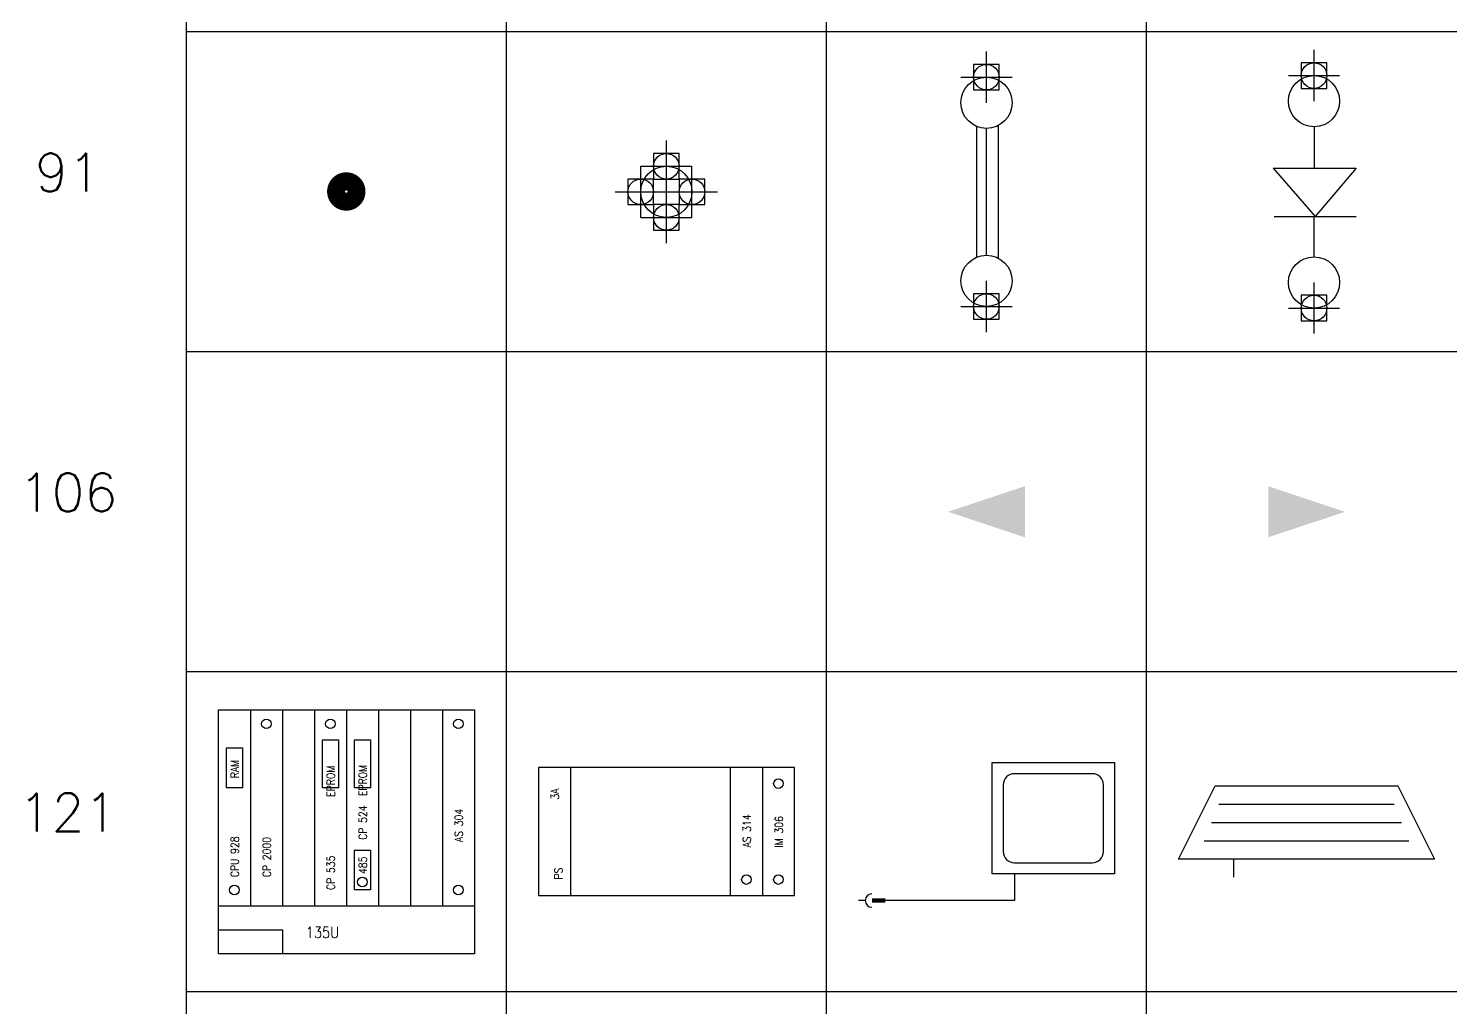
# Model space of a CAD drawing. Extents: x -7 to 200, y -18 to 300.
# Drawn here: x -6.2 to 49.4, y 171.9 to 210.1 of the extents above; entities that cross this region are included whole.
import ezdxf
from ezdxf.enums import TextEntityAlignment as Align

# ---------------------------------------------------------------- set-up
doc = ezdxf.new("R2010")
doc.units = 0
doc.header["$LTSCALE"] = 4
doc.header["$MEASUREMENT"] = 0
doc.header["$PDMODE"] = 98
doc.header["$PDSIZE"] = 1
doc.linetypes.add('DASHED', pattern=[18.75, 12.5, -6.25])
doc.layers.get('0').update_dxf_attribs({"linetype": 'CONTINUOUS'})
for name, color, linetype in [('1', 7, 'CONTINUOUS'), ('10', 1, 'DASHED'), ('11', 3, 'DASHED'), ('12', 2, 'DASHED'), ('2', 1, 'CONTINUOUS'), ('C', 7, 'CONTINUOUS'), ('GRID', 9, 'CONTINUOUS'), ('SCHEIDINGEN', 3, 'CONTINUOUS'), ('SYMB', 7, 'CONTINUOUS')]:
    doc.layers.add(name, color=color, linetype=linetype)
doc.styles.add('ROMANS', font='ROMANS', dxfattribs={"width": 0.85})
doc.styles.get("Standard").update_dxf_attribs({"font": 'simplex'})

# ---------------------------------------------------------------- blocks, each defined once
blk = doc.blocks.new('1')
blk = doc.blocks.new('DOP')
at = {"layer": '1', "const_width": 0.7}
blk.add_lwpolyline([(-0.4, 0, 1), (0.4, 0, 1)], format="xyb", close=True, dxfattribs=at)
at = {"flags": 1}
blk.add_attdef('SYMBTYPE', (0, 0), '', height=0.2, dxfattribs=at)
blk = doc.blocks.new('KLEM')
at = {"layer": '1'}
blk.add_circle((0, 0), 1, dxfattribs=at)
at = {"layer": 'C', "color": 1}
blk.add_point((0, 1), dxfattribs=at)
at = {"layer": 'C', "color": 3}
blk.add_point((-1, 0), dxfattribs=at)
at = {"layer": 'C', "color": 4}
blk.add_point((1, 0), dxfattribs=at)
at = {"layer": 'C', "color": 2}
blk.add_point((0, -1), dxfattribs=at)
at = {"flags": 1}
blk.add_attdef('SYMBTYPE', (0, 0), '', height=0.2, dxfattribs=at)
at = {"layer": '10', "style": 'ROMANS', "width": 0.85}
blk.add_attdef('T1', (1.466, 1.151), '', height=2.2, dxfattribs=at)
at = {"layer": '12', "style": 'ROMANS', "width": 0.85}
for tag, p in [('LOCCODE', (-12.037, 1.151)), ('STROOK', (-2.037, 1.151))]:
    blk.add_attdef(tag, text='', height=2.2, dxfattribs=at).set_placement(p, align=Align.RIGHT)
blk = doc.blocks.new('KLANA')
at = {"layer": '1'}
for p, q in [((-0.393, 7.039), (-0.393, 1.919)), ((0, 2), (0, 6.959)), ((0.472, 1.887), (0.472, 7.077))]:
    blk.add_line(p, q, dxfattribs=at)
for centre in [(0, 7.959), (0, 1)]:
    blk.add_circle(centre, 1, dxfattribs=at)
at = {"layer": 'C', "color": 2}
blk.add_point((0, 8.959), dxfattribs=at)
at = {"layer": 'C', "color": 1}
blk.add_point((0, 0), dxfattribs=at)
at = {"flags": 1}
blk.add_attdef('SYMBTYPE', (0, 0), '', height=0.2, dxfattribs=at)
at = {"layer": '10', "style": 'ROMANS', "width": 0.85}
blk.add_attdef('T1', (1.538, 3.217), '', height=2.2, dxfattribs=at)
at = {"layer": '11', "style": 'ROMANS', "width": 0.85}
for tag, p in [('LOCCODE', (-11.965, 3.217)), ('STROOK', (-1.965, 3.217))]:
    blk.add_attdef(tag, text='', height=2.2, dxfattribs=at).set_placement(p, align=Align.RIGHT)
blk = doc.blocks.new('KLDI')
at = {"layer": '1'}
for p, q in [((0, 7.072), (0, 5.469)), ((-1.595, 5.469), (0.044, 3.577)), ((0, 1.993), (0, 3.577))]:
    blk.add_line(p, q, dxfattribs=at)
for centre in [(0, 8.083), (0, 1)]:
    blk.add_circle(centre, 1, dxfattribs=at)
at = {"layer": '2'}
for p, q in [((-1.595, 5.469), (1.643, 5.469)), ((1.643, 5.469), (0.044, 3.577)), ((-1.556, 3.577), (1.643, 3.577))]:
    blk.add_line(p, q, dxfattribs=at)
at = {"layer": 'C', "color": 2}
blk.add_point((0, 9.083), dxfattribs=at)
at = {"layer": 'C', "color": 1}
blk.add_point((0, 0), dxfattribs=at)
at = {"flags": 1}
blk.add_attdef('SYMBTYPE', (0, 0), '', height=0.2, dxfattribs=at)
at = {"layer": '10', "style": 'ROMANS', "width": 0.85}
blk.add_attdef('T1', (1.855, 3.34), '', height=2.2, dxfattribs=at)
at = {"layer": '11', "style": 'ROMANS', "width": 0.85}
for tag, p in [('LOCCODE', (-12.893, 3.34)), ('STROOK', (-2.893, 3.34))]:
    blk.add_attdef(tag, text='', height=2.2, dxfattribs=at).set_placement(p, align=Align.RIGHT)
blk = doc.blocks.new('PIJLL')
at = {"layer": '1'}
blk.add_solid([(0, -1), (-3, 0), (0, -1), (0, 1)], dxfattribs=at)
at = {"flags": 1}
blk.add_attdef('SYMBTYPE', (0, 0), '', height=0.2, dxfattribs=at)
at = {"layer": '1', "style": 'ROMANS', "width": 0.85}
blk.add_attdef('TX', text='', height=2.2, dxfattribs=at).set_placement((2.574, 2.881), align=Align.CENTER)
blk = doc.blocks.new('PIJLR')
at = {"layer": '1'}
blk.add_solid([(0, 1), (3, 0), (0, 1), (0, -1)], dxfattribs=at)
at = {"flags": 1}
blk.add_attdef('SYMBTYPE', (0, 0), '', height=0.2, dxfattribs=at)
at = {"layer": '1', "style": 'ROMANS', "width": 0.85}
blk.add_attdef('TX', text='', height=2.2, dxfattribs=at).set_placement((1.326, 2.581), align=Align.CENTER)
blk = doc.blocks.new('CONF135U')
at = {"layer": '1'}
for p, q in [((-80, -0.23), (0, -0.23)), ((-80, -76.52), (-80, -0.23)), ((-70, -0.23), (-70, -61.52)), ((-60, -0.23), (-60, -61.52)), ((-50, -0.23), (-50, -61.52)), ((-40, -0.23), (-40, -61.52)), ((-30, -0.23), (-30, -61.52)), ((-20, -0.23), (-20, -61.52)), ((-10, -0.23), (-10, -61.52)), ((0, -0.23), (0, -76.52)), ((-77.5, -24.59), (-77.5, -12.09)), ((-77.5, -12.09), (-72.5, -12.09)), ((-72.5, -12.09), (-72.5, -24.59)), ((-47.5, -24.59), (-47.5, -9.59)), ((-47.5, -9.59), (-42.5, -9.59)), ((-42.5, -9.59), (-42.5, -24.59)), ((-37.5, -24.59), (-37.5, -9.59)), ((-37.5, -9.59), (-32.5, -9.59)), ((-32.5, -9.59), (-32.5, -24.59)), ((-72.5, -24.59), (-77.5, -24.59)), ((-42.5, -24.59), (-47.5, -24.59)), ((-32.5, -24.59), (-37.5, -24.59)), ((-37.5, -56.52), (-37.5, -44.02)), ((-37.5, -44.02), (-32.5, -44.02)), ((-32.5, -44.02), (-32.5, -56.52)), ((-32.5, -56.52), (-37.5, -56.52)), ((-80, -61.52), (0, -61.52)), ((-80, -69.02), (-60, -69.02)), ((-60, -69.02), (-60, -76.52)), ((0, -76.52), (-80, -76.52))]:
    blk.add_line(p, q, dxfattribs=at)
for centre in [(-65, -4.59), (-45, -4.59), (-5, -4.59), (-35, -54.02), (-75, -56.52), (-5, -56.52)]:
    blk.add_circle(centre, 1.5, dxfattribs=at)
at = {"flags": 1}
blk.add_attdef('SYMBTYPE', (0, 0), '', height=0.2, dxfattribs=at)
at = {"layer": '1', "width": 0.85}
for s, p in [('RAM', (-73.63, -21.59)), ('CP 535           EPROM', (-43.63, -56.52)), ('485   CP 524  EPROM', (-33.63, -51.52)), ('AS 304', (-3.63, -41.52)), ('CPU 928          ', (-73.63, -52.52)), ('CP 2000', (-63.63, -52.52))]:
    blk.add_text(s, height=2.5, rotation=90, dxfattribs=at).set_placement(p)
blk.add_text('135U', height=3.5, dxfattribs=at).set_placement((-47.5, -71.52), align=Align.CENTER)
blk = doc.blocks.new('CONF115U')
at = {"layer": '1'}
for p, q in [((0, 0.36), (-80, 0.36)), ((-80, 0.36), (-80, -39.64)), ((-70, 0.36), (-70, -39.64)), ((-20, -39.64), (-20, 0.36)), ((-10, 0.36), (-10, -39.64)), ((0, -39.64), (0, 0.36)), ((-80, -39.64), (0, -39.64))]:
    blk.add_line(p, q, dxfattribs=at)
for centre in [(-5, -4.64), (-15, -34.64), (-5, -34.64)]:
    blk.add_circle(centre, 1.5, dxfattribs=at)
at = {"flags": 1}
blk.add_attdef('SYMBTYPE', (0, 0), '', height=0.2, dxfattribs=at)
at = {"layer": '1', "width": 0.85}
for s, p in [('3A', (-73.59, -9.64)), ('AS 314', (-13.59, -24.64)), ('IM 306', (-3.59, -24.64)), ('PS', (-72.5, -34.64))]:
    blk.add_text(s, height=2.5, rotation=90, dxfattribs=at).set_placement(p)
blk = doc.blocks.new('CONFMON')
at = {"layer": '1'}
for p, q in [((-13.64, 25.01), (13.86, 25.01)), ((-13.64, 0.01), (-13.64, 25.01)), ((8.86, 22.51), (-8.64, 22.51)), ((13.86, 25.01), (13.86, 0.01)), ((-11.14, 20.01), (-11.14, 5.01)), ((11.36, 5.01), (11.36, 20.01)), ((13.86, 0.01), (-13.64, 0.01)), ((-8.64, 2.51), (8.86, 2.51)), ((-8.64, 0.01), (-8.64, -5.99)), ((-42.27, -5.99), (-43.64, -5.99)), ((-8.64, -5.99), (-36.14, -5.99))]:
    blk.add_line(p, q, dxfattribs=at)
for centre, start, end in [((-8.64, 20.01), 90, 180), ((8.86, 20.01), 0, 90), ((-8.64, 5.01), 180, 270), ((8.86, 5.01), 270, 0)]:
    blk.add_arc(centre, 2.5, start, end, dxfattribs=at)
at = {"layer": '2'}
blk.add_line((-36.14, -5.99), (-37.64, -5.99), dxfattribs=at)
blk.add_arc((-40.64, -5.99), 1.5, 90, 270, dxfattribs=at)
blk.add_solid([(-40.64, -6.49), (-40.64, -5.49), (-37.64, -6.49), (-37.64, -5.49)], dxfattribs=at)
at = {"flags": 1}
blk.add_attdef('SYMBTYPE', (0, 0), '', height=0.2, dxfattribs=at)
at = {"layer": '1', "style": 'ROMANS', "width": 0.85}
blk.add_attdef('VOEDING', (-47.54, -2.71), '', height=2.5, dxfattribs=at)
blk = doc.blocks.new('CONFKLAV')
at = {"layer": '1'}
for p, q in [((-7.5, 2.5), (-2.5, 12.5)), ((-2.5, 12.5), (22.5, 12.5)), ((22.5, 12.5), (27.5, 2.5)), ((-2, 10), (22, 10)), ((-3, 7.5), (23, 7.5)), ((-4, 5), (24, 5)), ((27.5, 2.5), (-7.5, 2.5)), ((0, 2.5), (0, 2.5)), ((0, 2.5), (0, 0))]:
    blk.add_line(p, q, dxfattribs=at)
at = {"flags": 1}
blk.add_attdef('SYMBTYPE', (0, 0), '', height=0.2, dxfattribs=at)

msp = doc.modelspace()

# ---------------------------------------------------------------- linework, layer by layer
at = {"layer": 'GRID', "linetype": 'CONTINUOUS'}
for p, q in [((12.5, 72.5), (12.5, 285)), ((25, 72.5), (25, 285)), ((37.5, 72.5), (37.5, 285)), ((0, 210), (187.5, 210)), ((0, 197.5), (187.5, 197.5)), ((0, 185), (187.5, 185)), ((0, 172.5), (187.5, 172.5))]:
    msp.add_line(p, q, dxfattribs=at)
at = {"layer": 'SCHEIDINGEN', "color": 9}
msp.add_line((0, 12), (0, 283), dxfattribs=at)

# ---------------------------------------------------------------- block references
at = {"layer": 'GRID', "linetype": 'CONTINUOUS'}
ref = msp.add_blockref('1', (-4.625, 203.75), dxfattribs=at)
ref.add_attrib('NUMMER', '91', dxfattribs={"linetype": 'CONTINUOUS', "height": 1.5}).set_placement((-4.625, 203.75), align=Align.CENTER)
ref = msp.add_blockref('1', (-4.625, 191.25), dxfattribs=at)
ref.add_attrib('NUMMER', '106', dxfattribs={"linetype": 'CONTINUOUS', "height": 1.5}).set_placement((-4.625, 191.25), align=Align.CENTER)
ref = msp.add_blockref('1', (-4.625, 178.75), dxfattribs=at)
ref.add_attrib('NUMMER', '121', dxfattribs={"linetype": 'CONTINUOUS', "height": 1.5}).set_placement((-4.625, 178.75), align=Align.CENTER)
at = {"layer": 'SYMB', "linetype": 'CONTINUOUS'}
for name, p in [('KLANA', (31.248, 199.263)), ('KLDI', (44.043, 199.202)), ('KLEM', (18.747, 203.743)), ('DOP', (6.246, 203.755)), ('PIJLL', (32.753, 191.243)), ('PIJLR', (42.251, 191.243))]:
    msp.add_blockref(name, p, dxfattribs=at)
for name, p, xscale, yscale, zscale in [('CONF135U', (11.25, 183.532), 0.124985458414085, 0.124985458414085, 0.124985458414085), ('CONF115U', (23.75, 181.205), 0.124985458414085, 0.124985458414085, 0.124985458414085), ('CONFMON', (33.84, 177.098), 0.173861023972848, 0.173861023972848, 0.173861023972848), ('CONFKLAV', (40.893, 176.963), 0.285646728817339, 0.285646728817339, 0.285646728817339)]:
    msp.add_blockref(name, p, dxfattribs=dict(at, xscale=xscale, yscale=yscale, zscale=zscale))

doc.saveas('drawing.dxf')
